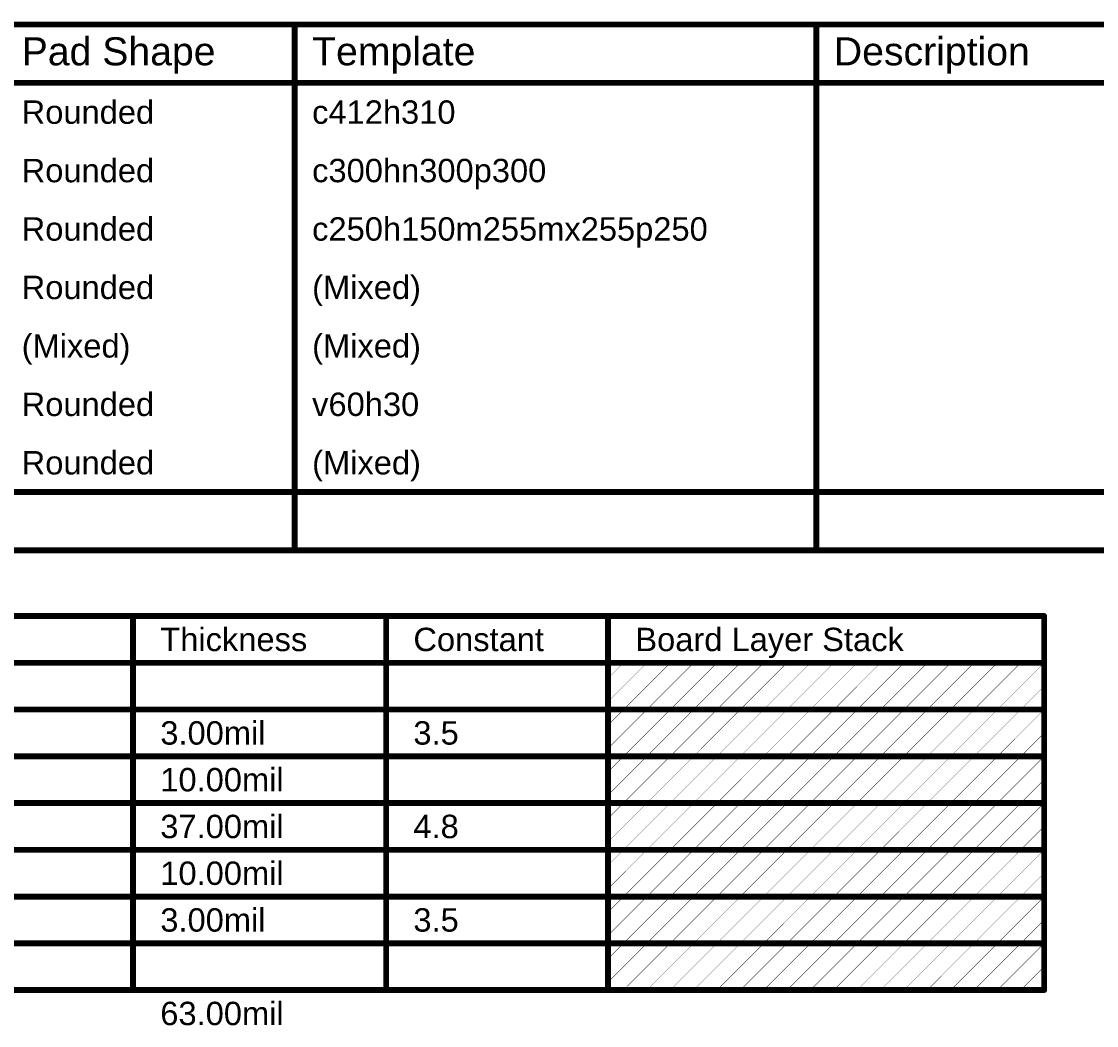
# Model space of a CAD drawing. Header units: inches. Extents: x -4 to 338, y -3 to 155.
# Drawn here: x 138.5 to 208.6, y 89.2 to 154.7 of the extents above; entities that cross this region are included whole.
import ezdxf

# ---------------------------------------------------------------- set-up
doc = ezdxf.new("R2010")
doc.units = ezdxf.units.IN
doc.layers.add('Drill Drawing', color=1, linetype='Continuous')
doc.layers.add('Fabrication', color=76, linetype='Continuous')
doc.styles.add('Arial', font='', dxfattribs={"height": 0.2})
doc.styles.get('Arial').set_extended_font_data('Arial')

msp = doc.modelspace()

# ---------------------------------------------------------------- linework, layer by layer
at = {"layer": 'Drill Drawing'}
for points in [[(-3.848, 154.495, 0.381, 0.381, 0), (337.381, 154.495, 0.381, 0.381, 0)], [(156.306, 120.206, 0.381, 0.381, 0), (156.306, 154.495, 0.381, 0.381, 0)], [(190.332, 120.206, 0.381, 0.381, 0), (190.332, 154.495, 0.381, 0.381, 0)], [(-3.848, 150.685, 0.381, 0.381, 0), (337.381, 150.685, 0.381, 0.381, 0)], [(-3.848, 124.016, 0.381, 0.381, 0), (337.381, 124.016, 0.381, 0.381, 0)], [(-3.848, 120.206, 0.381, 0.381, 0), (337.381, 120.206, 0.381, 0.381, 0)]]:
    msp.add_lwpolyline(points, format="xyseb", dxfattribs=at)
for points in [[(156.211, 154.495, 0.191, 0.191, 1), (156.401, 154.495, 0.191, 0.191, 1)], [(190.237, 154.495, 0.191, 0.191, 1), (190.427, 154.495, 0.191, 0.191, 1)], [(156.211, 120.206, 0.191, 0.191, 1), (156.401, 120.206, 0.191, 0.191, 1)], [(190.237, 120.206, 0.191, 0.191, 1), (190.427, 120.206, 0.191, 0.191, 1)]]:
    msp.add_lwpolyline(points, format="xyseb", close=True, dxfattribs=at)
at = {"layer": 'Fabrication'}
for points in [[(89.903, 115.926, 0.381, 0.381, 0), (205.189, 115.926, 0.381, 0.381, 0)], [(145.769, 91.542, 0.381, 0.381, 0), (145.769, 115.926, 0.381, 0.381, 0)], [(162.274, 91.542, 0.381, 0.381, 0), (162.274, 115.926, 0.381, 0.381, 0)], [(176.749, 91.542, 0.381, 0.381, 0), (176.749, 115.926, 0.381, 0.381, 0)], [(205.189, 91.542, 0.381, 0.381, 0), (205.189, 115.926, 0.381, 0.381, 0)], [(89.903, 112.878, 0.381, 0.381, 0), (205.189, 112.878, 0.381, 0.381, 0)], [(176.749, 110.346, 0.0254, 0.0254, 0), (179.281, 112.878, 0.0254, 0.0254, 0)], [(176.749, 111.87, 0.0254, 0.0254, 0), (177.757, 112.878, 0.0254, 0.0254, 0)], [(177.757, 109.83, 0.0254, 0.0254, 0), (180.805, 112.878, 0.0254, 0.0254, 0)], [(179.281, 109.83, 0.0254, 0.0254, 0), (182.329, 112.878, 0.0254, 0.0254, 0)], [(180.805, 109.83, 0.0254, 0.0254, 0), (183.853, 112.878, 0.0254, 0.0254, 0)], [(182.329, 109.83, 0.0254, 0.0254, 0), (185.377, 112.878, 0.0254, 0.0254, 0)], [(183.853, 109.83, 0.0254, 0.0254, 0), (186.901, 112.878, 0.0254, 0.0254, 0)], [(185.377, 109.83, 0.0254, 0.0254, 0), (188.425, 112.878, 0.0254, 0.0254, 0)], [(186.901, 109.83, 0.0254, 0.0254, 0), (189.949, 112.878, 0.0254, 0.0254, 0)], [(188.425, 109.83, 0.0254, 0.0254, 0), (191.473, 112.878, 0.0254, 0.0254, 0)], [(189.949, 109.83, 0.0254, 0.0254, 0), (192.997, 112.878, 0.0254, 0.0254, 0)], [(191.473, 109.83, 0.0254, 0.0254, 0), (194.521, 112.878, 0.0254, 0.0254, 0)], [(192.997, 109.83, 0.0254, 0.0254, 0), (196.045, 112.878, 0.0254, 0.0254, 0)], [(194.521, 109.83, 0.0254, 0.0254, 0), (197.569, 112.878, 0.0254, 0.0254, 0)], [(196.045, 109.83, 0.0254, 0.0254, 0), (199.093, 112.878, 0.0254, 0.0254, 0)], [(197.569, 109.83, 0.0254, 0.0254, 0), (200.617, 112.878, 0.0254, 0.0254, 0)], [(199.093, 109.83, 0.0254, 0.0254, 0), (202.141, 112.878, 0.0254, 0.0254, 0)], [(200.617, 109.83, 0.0254, 0.0254, 0), (203.665, 112.878, 0.0254, 0.0254, 0)], [(202.141, 109.83, 0.0254, 0.0254, 0), (205.189, 112.878, 0.0254, 0.0254, 0)], [(203.665, 109.83, 0.0254, 0.0254, 0), (205.189, 111.354, 0.0254, 0.0254, 0)], [(123.931, 109.83, 0.381, 0.381, 0), (145.769, 109.83, 0.381, 0.381, 0)], [(145.769, 109.83, 0.381, 0.381, 0), (162.274, 109.83, 0.381, 0.381, 0)], [(162.274, 109.83, 0.381, 0.381, 0), (176.749, 109.83, 0.381, 0.381, 0)], [(176.749, 109.83, 0.381, 0.381, 0), (205.189, 109.83, 0.381, 0.381, 0)], [(176.749, 107.298, 0.0254, 0.0254, 0), (179.281, 109.83, 0.0254, 0.0254, 0)], [(176.749, 108.822, 0.0254, 0.0254, 0), (177.757, 109.83, 0.0254, 0.0254, 0)], [(177.757, 106.782, 0.0254, 0.0254, 0), (180.805, 109.83, 0.0254, 0.0254, 0)], [(179.281, 106.782, 0.0254, 0.0254, 0), (182.329, 109.83, 0.0254, 0.0254, 0)], [(180.805, 106.782, 0.0254, 0.0254, 0), (183.853, 109.83, 0.0254, 0.0254, 0)], [(182.329, 106.782, 0.0254, 0.0254, 0), (185.377, 109.83, 0.0254, 0.0254, 0)], [(183.853, 106.782, 0.0254, 0.0254, 0), (186.901, 109.83, 0.0254, 0.0254, 0)], [(185.377, 106.782, 0.0254, 0.0254, 0), (188.425, 109.83, 0.0254, 0.0254, 0)], [(186.901, 106.782, 0.0254, 0.0254, 0), (189.949, 109.83, 0.0254, 0.0254, 0)], [(188.425, 106.782, 0.0254, 0.0254, 0), (191.473, 109.83, 0.0254, 0.0254, 0)], [(189.949, 106.782, 0.0254, 0.0254, 0), (192.997, 109.83, 0.0254, 0.0254, 0)], [(191.473, 106.782, 0.0254, 0.0254, 0), (194.521, 109.83, 0.0254, 0.0254, 0)], [(192.997, 106.782, 0.0254, 0.0254, 0), (196.045, 109.83, 0.0254, 0.0254, 0)], [(194.521, 106.782, 0.0254, 0.0254, 0), (197.569, 109.83, 0.0254, 0.0254, 0)], [(196.045, 106.782, 0.0254, 0.0254, 0), (199.093, 109.83, 0.0254, 0.0254, 0)], [(197.569, 106.782, 0.0254, 0.0254, 0), (200.617, 109.83, 0.0254, 0.0254, 0)], [(199.093, 106.782, 0.0254, 0.0254, 0), (202.141, 109.83, 0.0254, 0.0254, 0)], [(200.617, 106.782, 0.0254, 0.0254, 0), (203.665, 109.83, 0.0254, 0.0254, 0)], [(202.141, 106.782, 0.0254, 0.0254, 0), (205.189, 109.83, 0.0254, 0.0254, 0)], [(203.665, 106.782, 0.0254, 0.0254, 0), (205.189, 108.306, 0.0254, 0.0254, 0)], [(123.931, 106.782, 0.381, 0.381, 0), (145.769, 106.782, 0.381, 0.381, 0)], [(145.769, 106.782, 0.381, 0.381, 0), (162.274, 106.782, 0.381, 0.381, 0)], [(162.274, 106.782, 0.381, 0.381, 0), (176.749, 106.782, 0.381, 0.381, 0)], [(176.749, 106.782, 0.381, 0.381, 0), (205.189, 106.782, 0.381, 0.381, 0)], [(176.749, 104.25, 0.0254, 0.0254, 0), (179.281, 106.782, 0.0254, 0.0254, 0)], [(176.749, 105.774, 0.0254, 0.0254, 0), (177.757, 106.782, 0.0254, 0.0254, 0)], [(177.757, 103.734, 0.0254, 0.0254, 0), (180.805, 106.782, 0.0254, 0.0254, 0)], [(179.281, 103.734, 0.0254, 0.0254, 0), (182.329, 106.782, 0.0254, 0.0254, 0)], [(180.805, 103.734, 0.0254, 0.0254, 0), (183.853, 106.782, 0.0254, 0.0254, 0)], [(182.329, 103.734, 0.0254, 0.0254, 0), (185.377, 106.782, 0.0254, 0.0254, 0)], [(183.853, 103.734, 0.0254, 0.0254, 0), (186.901, 106.782, 0.0254, 0.0254, 0)], [(185.377, 103.734, 0.0254, 0.0254, 0), (188.425, 106.782, 0.0254, 0.0254, 0)], [(186.901, 103.734, 0.0254, 0.0254, 0), (189.949, 106.782, 0.0254, 0.0254, 0)], [(188.425, 103.734, 0.0254, 0.0254, 0), (191.473, 106.782, 0.0254, 0.0254, 0)], [(189.949, 103.734, 0.0254, 0.0254, 0), (192.997, 106.782, 0.0254, 0.0254, 0)], [(191.473, 103.734, 0.0254, 0.0254, 0), (194.521, 106.782, 0.0254, 0.0254, 0)], [(192.997, 103.734, 0.0254, 0.0254, 0), (196.045, 106.782, 0.0254, 0.0254, 0)], [(194.521, 103.734, 0.0254, 0.0254, 0), (197.569, 106.782, 0.0254, 0.0254, 0)], [(196.045, 103.734, 0.0254, 0.0254, 0), (199.093, 106.782, 0.0254, 0.0254, 0)], [(197.569, 103.734, 0.0254, 0.0254, 0), (200.617, 106.782, 0.0254, 0.0254, 0)], [(199.093, 103.734, 0.0254, 0.0254, 0), (202.141, 106.782, 0.0254, 0.0254, 0)], [(200.617, 103.734, 0.0254, 0.0254, 0), (203.665, 106.782, 0.0254, 0.0254, 0)], [(202.141, 103.734, 0.0254, 0.0254, 0), (205.189, 106.782, 0.0254, 0.0254, 0)], [(203.665, 103.734, 0.0254, 0.0254, 0), (205.189, 105.258, 0.0254, 0.0254, 0)], [(123.931, 103.734, 0.381, 0.381, 0), (145.769, 103.734, 0.381, 0.381, 0)], [(145.769, 103.734, 0.381, 0.381, 0), (162.274, 103.734, 0.381, 0.381, 0)], [(162.274, 103.734, 0.381, 0.381, 0), (176.749, 103.734, 0.381, 0.381, 0)], [(176.749, 103.734, 0.381, 0.381, 0), (205.189, 103.734, 0.381, 0.381, 0)], [(176.749, 101.202, 0.0254, 0.0254, 0), (179.281, 103.734, 0.0254, 0.0254, 0)], [(176.749, 102.726, 0.0254, 0.0254, 0), (177.757, 103.734, 0.0254, 0.0254, 0)], [(177.757, 100.686, 0.0254, 0.0254, 0), (180.805, 103.734, 0.0254, 0.0254, 0)], [(179.281, 100.686, 0.0254, 0.0254, 0), (182.329, 103.734, 0.0254, 0.0254, 0)], [(180.805, 100.686, 0.0254, 0.0254, 0), (183.853, 103.734, 0.0254, 0.0254, 0)], [(182.329, 100.686, 0.0254, 0.0254, 0), (185.377, 103.734, 0.0254, 0.0254, 0)], [(183.853, 100.686, 0.0254, 0.0254, 0), (186.901, 103.734, 0.0254, 0.0254, 0)], [(185.377, 100.686, 0.0254, 0.0254, 0), (188.425, 103.734, 0.0254, 0.0254, 0)], [(186.901, 100.686, 0.0254, 0.0254, 0), (189.949, 103.734, 0.0254, 0.0254, 0)], [(188.425, 100.686, 0.0254, 0.0254, 0), (191.473, 103.734, 0.0254, 0.0254, 0)], [(189.949, 100.686, 0.0254, 0.0254, 0), (192.997, 103.734, 0.0254, 0.0254, 0)], [(191.473, 100.686, 0.0254, 0.0254, 0), (194.521, 103.734, 0.0254, 0.0254, 0)], [(192.997, 100.686, 0.0254, 0.0254, 0), (196.045, 103.734, 0.0254, 0.0254, 0)], [(194.521, 100.686, 0.0254, 0.0254, 0), (197.569, 103.734, 0.0254, 0.0254, 0)], [(196.045, 100.686, 0.0254, 0.0254, 0), (199.093, 103.734, 0.0254, 0.0254, 0)], [(197.569, 100.686, 0.0254, 0.0254, 0), (200.617, 103.734, 0.0254, 0.0254, 0)], [(199.093, 100.686, 0.0254, 0.0254, 0), (202.141, 103.734, 0.0254, 0.0254, 0)], [(200.617, 100.686, 0.0254, 0.0254, 0), (203.665, 103.734, 0.0254, 0.0254, 0)], [(202.141, 100.686, 0.0254, 0.0254, 0), (205.189, 103.734, 0.0254, 0.0254, 0)], [(203.665, 100.686, 0.0254, 0.0254, 0), (205.189, 102.21, 0.0254, 0.0254, 0)], [(123.931, 100.686, 0.381, 0.381, 0), (145.769, 100.686, 0.381, 0.381, 0)], [(145.769, 100.686, 0.381, 0.381, 0), (162.274, 100.686, 0.381, 0.381, 0)], [(162.274, 100.686, 0.381, 0.381, 0), (176.749, 100.686, 0.381, 0.381, 0)], [(176.749, 100.686, 0.381, 0.381, 0), (205.189, 100.686, 0.381, 0.381, 0)], [(176.749, 98.154, 0.0254, 0.0254, 0), (179.281, 100.686, 0.0254, 0.0254, 0)], [(176.749, 99.678, 0.0254, 0.0254, 0), (177.757, 100.686, 0.0254, 0.0254, 0)], [(177.757, 97.638, 0.0254, 0.0254, 0), (180.805, 100.686, 0.0254, 0.0254, 0)], [(179.281, 97.638, 0.0254, 0.0254, 0), (182.329, 100.686, 0.0254, 0.0254, 0)], [(180.805, 97.638, 0.0254, 0.0254, 0), (183.853, 100.686, 0.0254, 0.0254, 0)], [(182.329, 97.638, 0.0254, 0.0254, 0), (185.377, 100.686, 0.0254, 0.0254, 0)], [(183.853, 97.638, 0.0254, 0.0254, 0), (186.901, 100.686, 0.0254, 0.0254, 0)], [(185.377, 97.638, 0.0254, 0.0254, 0), (188.425, 100.686, 0.0254, 0.0254, 0)], [(186.901, 97.638, 0.0254, 0.0254, 0), (189.949, 100.686, 0.0254, 0.0254, 0)], [(188.425, 97.638, 0.0254, 0.0254, 0), (191.473, 100.686, 0.0254, 0.0254, 0)], [(189.949, 97.638, 0.0254, 0.0254, 0), (192.997, 100.686, 0.0254, 0.0254, 0)], [(191.473, 97.638, 0.0254, 0.0254, 0), (194.521, 100.686, 0.0254, 0.0254, 0)], [(192.997, 97.638, 0.0254, 0.0254, 0), (196.045, 100.686, 0.0254, 0.0254, 0)], [(194.521, 97.638, 0.0254, 0.0254, 0), (197.569, 100.686, 0.0254, 0.0254, 0)], [(196.045, 97.638, 0.0254, 0.0254, 0), (199.093, 100.686, 0.0254, 0.0254, 0)], [(197.569, 97.638, 0.0254, 0.0254, 0), (200.617, 100.686, 0.0254, 0.0254, 0)], [(199.093, 97.638, 0.0254, 0.0254, 0), (202.141, 100.686, 0.0254, 0.0254, 0)], [(200.617, 97.638, 0.0254, 0.0254, 0), (203.665, 100.686, 0.0254, 0.0254, 0)], [(202.141, 97.638, 0.0254, 0.0254, 0), (205.189, 100.686, 0.0254, 0.0254, 0)], [(203.665, 97.638, 0.0254, 0.0254, 0), (205.189, 99.162, 0.0254, 0.0254, 0)], [(123.931, 97.638, 0.381, 0.381, 0), (145.769, 97.638, 0.381, 0.381, 0)], [(145.769, 97.638, 0.381, 0.381, 0), (162.274, 97.638, 0.381, 0.381, 0)], [(162.274, 97.638, 0.381, 0.381, 0), (176.749, 97.638, 0.381, 0.381, 0)], [(176.749, 97.638, 0.381, 0.381, 0), (205.189, 97.638, 0.381, 0.381, 0)], [(176.749, 95.106, 0.0254, 0.0254, 0), (179.281, 97.638, 0.0254, 0.0254, 0)], [(176.749, 96.63, 0.0254, 0.0254, 0), (177.757, 97.638, 0.0254, 0.0254, 0)], [(177.757, 94.59, 0.0254, 0.0254, 0), (180.805, 97.638, 0.0254, 0.0254, 0)], [(179.281, 94.59, 0.0254, 0.0254, 0), (182.329, 97.638, 0.0254, 0.0254, 0)], [(180.805, 94.59, 0.0254, 0.0254, 0), (183.853, 97.638, 0.0254, 0.0254, 0)], [(182.329, 94.59, 0.0254, 0.0254, 0), (185.377, 97.638, 0.0254, 0.0254, 0)], [(183.853, 94.59, 0.0254, 0.0254, 0), (186.901, 97.638, 0.0254, 0.0254, 0)], [(185.377, 94.59, 0.0254, 0.0254, 0), (188.425, 97.638, 0.0254, 0.0254, 0)], [(186.901, 94.59, 0.0254, 0.0254, 0), (189.949, 97.638, 0.0254, 0.0254, 0)], [(188.425, 94.59, 0.0254, 0.0254, 0), (191.473, 97.638, 0.0254, 0.0254, 0)], [(189.949, 94.59, 0.0254, 0.0254, 0), (192.997, 97.638, 0.0254, 0.0254, 0)], [(191.473, 94.59, 0.0254, 0.0254, 0), (194.521, 97.638, 0.0254, 0.0254, 0)], [(192.997, 94.59, 0.0254, 0.0254, 0), (196.045, 97.638, 0.0254, 0.0254, 0)], [(194.521, 94.59, 0.0254, 0.0254, 0), (197.569, 97.638, 0.0254, 0.0254, 0)], [(196.045, 94.59, 0.0254, 0.0254, 0), (199.093, 97.638, 0.0254, 0.0254, 0)], [(197.569, 94.59, 0.0254, 0.0254, 0), (200.617, 97.638, 0.0254, 0.0254, 0)], [(199.093, 94.59, 0.0254, 0.0254, 0), (202.141, 97.638, 0.0254, 0.0254, 0)], [(200.617, 94.59, 0.0254, 0.0254, 0), (203.665, 97.638, 0.0254, 0.0254, 0)], [(202.141, 94.59, 0.0254, 0.0254, 0), (205.189, 97.638, 0.0254, 0.0254, 0)], [(203.665, 94.59, 0.0254, 0.0254, 0), (205.189, 96.114, 0.0254, 0.0254, 0)], [(123.931, 94.59, 0.381, 0.381, 0), (145.769, 94.59, 0.381, 0.381, 0)], [(145.769, 94.59, 0.381, 0.381, 0), (162.274, 94.59, 0.381, 0.381, 0)], [(162.274, 94.59, 0.381, 0.381, 0), (176.749, 94.59, 0.381, 0.381, 0)], [(176.749, 94.59, 0.381, 0.381, 0), (205.189, 94.59, 0.381, 0.381, 0)], [(176.749, 92.058, 0.0254, 0.0254, 0), (179.281, 94.59, 0.0254, 0.0254, 0)], [(176.749, 93.582, 0.0254, 0.0254, 0), (177.757, 94.59, 0.0254, 0.0254, 0)], [(177.757, 91.542, 0.0254, 0.0254, 0), (180.805, 94.59, 0.0254, 0.0254, 0)], [(179.281, 91.542, 0.0254, 0.0254, 0), (182.329, 94.59, 0.0254, 0.0254, 0)], [(180.805, 91.542, 0.0254, 0.0254, 0), (183.853, 94.59, 0.0254, 0.0254, 0)], [(182.329, 91.542, 0.0254, 0.0254, 0), (185.377, 94.59, 0.0254, 0.0254, 0)], [(183.853, 91.542, 0.0254, 0.0254, 0), (186.901, 94.59, 0.0254, 0.0254, 0)], [(185.377, 91.542, 0.0254, 0.0254, 0), (188.425, 94.59, 0.0254, 0.0254, 0)], [(186.901, 91.542, 0.0254, 0.0254, 0), (189.949, 94.59, 0.0254, 0.0254, 0)], [(188.425, 91.542, 0.0254, 0.0254, 0), (191.473, 94.59, 0.0254, 0.0254, 0)], [(189.949, 91.542, 0.0254, 0.0254, 0), (192.997, 94.59, 0.0254, 0.0254, 0)], [(191.473, 91.542, 0.0254, 0.0254, 0), (194.521, 94.59, 0.0254, 0.0254, 0)], [(192.997, 91.542, 0.0254, 0.0254, 0), (196.045, 94.59, 0.0254, 0.0254, 0)], [(194.521, 91.542, 0.0254, 0.0254, 0), (197.569, 94.59, 0.0254, 0.0254, 0)], [(196.045, 91.542, 0.0254, 0.0254, 0), (199.093, 94.59, 0.0254, 0.0254, 0)], [(197.569, 91.542, 0.0254, 0.0254, 0), (200.617, 94.59, 0.0254, 0.0254, 0)], [(199.093, 91.542, 0.0254, 0.0254, 0), (202.141, 94.59, 0.0254, 0.0254, 0)], [(200.617, 91.542, 0.0254, 0.0254, 0), (203.665, 94.59, 0.0254, 0.0254, 0)], [(202.141, 91.542, 0.0254, 0.0254, 0), (205.189, 94.59, 0.0254, 0.0254, 0)], [(203.665, 91.542, 0.0254, 0.0254, 0), (205.189, 93.066, 0.0254, 0.0254, 0)], [(123.931, 91.542, 0.381, 0.381, 0), (145.769, 91.542, 0.381, 0.381, 0)], [(145.769, 91.542, 0.381, 0.381, 0), (162.274, 91.542, 0.381, 0.381, 0)], [(162.274, 91.542, 0.381, 0.381, 0), (176.749, 91.542, 0.381, 0.381, 0)], [(176.749, 91.542, 0.381, 0.381, 0), (205.189, 91.542, 0.381, 0.381, 0)]]:
    msp.add_lwpolyline(points, format="xyseb", dxfattribs=at)
for points in [[(145.673, 115.926, 0.191, 0.191, 1), (145.864, 115.926, 0.191, 0.191, 1)], [(162.179, 115.926, 0.191, 0.191, 1), (162.37, 115.926, 0.191, 0.191, 1)], [(176.654, 115.926, 0.191, 0.191, 1), (176.844, 115.926, 0.191, 0.191, 1)], [(205.094, 115.926, 0.191, 0.191, 1), (205.284, 115.926, 0.191, 0.191, 1)], [(205.094, 115.926, 0.191, 0.191, 1), (205.284, 115.926, 0.191, 0.191, 1)], [(177.751, 112.878, 0.0127, 0.0127, 1), (177.763, 112.878, 0.0127, 0.0127, 1)], [(179.275, 112.878, 0.0127, 0.0127, 1), (179.287, 112.878, 0.0127, 0.0127, 1)], [(180.799, 112.878, 0.0127, 0.0127, 1), (180.811, 112.878, 0.0127, 0.0127, 1)], [(182.323, 112.878, 0.0127, 0.0127, 1), (182.335, 112.878, 0.0127, 0.0127, 1)], [(183.847, 112.878, 0.0127, 0.0127, 1), (183.859, 112.878, 0.0127, 0.0127, 1)], [(185.371, 112.878, 0.0127, 0.0127, 1), (185.383, 112.878, 0.0127, 0.0127, 1)], [(186.895, 112.878, 0.0127, 0.0127, 1), (186.907, 112.878, 0.0127, 0.0127, 1)], [(188.419, 112.878, 0.0127, 0.0127, 1), (188.431, 112.878, 0.0127, 0.0127, 1)], [(189.943, 112.878, 0.0127, 0.0127, 1), (189.955, 112.878, 0.0127, 0.0127, 1)], [(191.467, 112.878, 0.0127, 0.0127, 1), (191.479, 112.878, 0.0127, 0.0127, 1)], [(192.991, 112.878, 0.0127, 0.0127, 1), (193.003, 112.878, 0.0127, 0.0127, 1)], [(194.515, 112.878, 0.0127, 0.0127, 1), (194.527, 112.878, 0.0127, 0.0127, 1)], [(196.039, 112.878, 0.0127, 0.0127, 1), (196.051, 112.878, 0.0127, 0.0127, 1)], [(197.563, 112.878, 0.0127, 0.0127, 1), (197.575, 112.878, 0.0127, 0.0127, 1)], [(199.087, 112.878, 0.0127, 0.0127, 1), (199.099, 112.878, 0.0127, 0.0127, 1)], [(200.611, 112.878, 0.0127, 0.0127, 1), (200.623, 112.878, 0.0127, 0.0127, 1)], [(202.135, 112.878, 0.0127, 0.0127, 1), (202.147, 112.878, 0.0127, 0.0127, 1)], [(203.659, 112.878, 0.0127, 0.0127, 1), (203.671, 112.878, 0.0127, 0.0127, 1)], [(205.094, 112.878, 0.191, 0.191, 1), (205.284, 112.878, 0.191, 0.191, 1)], [(205.183, 112.878, 0.0127, 0.0127, 1), (205.195, 112.878, 0.0127, 0.0127, 1)], [(176.743, 111.87, 0.0127, 0.0127, 1), (176.755, 111.87, 0.0127, 0.0127, 1)], [(205.183, 111.354, 0.0127, 0.0127, 1), (205.195, 111.354, 0.0127, 0.0127, 1)], [(176.743, 110.346, 0.0127, 0.0127, 1), (176.755, 110.346, 0.0127, 0.0127, 1)], [(145.673, 109.83, 0.191, 0.191, 1), (145.864, 109.83, 0.191, 0.191, 1)], [(145.673, 109.83, 0.191, 0.191, 1), (145.864, 109.83, 0.191, 0.191, 1)], [(162.179, 109.83, 0.191, 0.191, 1), (162.37, 109.83, 0.191, 0.191, 1)], [(162.179, 109.83, 0.191, 0.191, 1), (162.37, 109.83, 0.191, 0.191, 1)], [(176.654, 109.83, 0.191, 0.191, 1), (176.844, 109.83, 0.191, 0.191, 1)], [(176.654, 109.83, 0.191, 0.191, 1), (176.844, 109.83, 0.191, 0.191, 1)], [(177.751, 109.83, 0.0127, 0.0127, 1), (177.763, 109.83, 0.0127, 0.0127, 1)], [(177.751, 109.83, 0.0127, 0.0127, 1), (177.763, 109.83, 0.0127, 0.0127, 1)], [(179.275, 109.83, 0.0127, 0.0127, 1), (179.287, 109.83, 0.0127, 0.0127, 1)], [(179.275, 109.83, 0.0127, 0.0127, 1), (179.287, 109.83, 0.0127, 0.0127, 1)], [(180.799, 109.83, 0.0127, 0.0127, 1), (180.811, 109.83, 0.0127, 0.0127, 1)], [(180.799, 109.83, 0.0127, 0.0127, 1), (180.811, 109.83, 0.0127, 0.0127, 1)], [(182.323, 109.83, 0.0127, 0.0127, 1), (182.335, 109.83, 0.0127, 0.0127, 1)], [(182.323, 109.83, 0.0127, 0.0127, 1), (182.335, 109.83, 0.0127, 0.0127, 1)], [(183.847, 109.83, 0.0127, 0.0127, 1), (183.859, 109.83, 0.0127, 0.0127, 1)], [(183.847, 109.83, 0.0127, 0.0127, 1), (183.859, 109.83, 0.0127, 0.0127, 1)], [(185.371, 109.83, 0.0127, 0.0127, 1), (185.383, 109.83, 0.0127, 0.0127, 1)], [(185.371, 109.83, 0.0127, 0.0127, 1), (185.383, 109.83, 0.0127, 0.0127, 1)], [(186.895, 109.83, 0.0127, 0.0127, 1), (186.907, 109.83, 0.0127, 0.0127, 1)], [(186.895, 109.83, 0.0127, 0.0127, 1), (186.907, 109.83, 0.0127, 0.0127, 1)], [(188.419, 109.83, 0.0127, 0.0127, 1), (188.431, 109.83, 0.0127, 0.0127, 1)], [(188.419, 109.83, 0.0127, 0.0127, 1), (188.431, 109.83, 0.0127, 0.0127, 1)], [(189.943, 109.83, 0.0127, 0.0127, 1), (189.955, 109.83, 0.0127, 0.0127, 1)], [(189.943, 109.83, 0.0127, 0.0127, 1), (189.955, 109.83, 0.0127, 0.0127, 1)], [(191.467, 109.83, 0.0127, 0.0127, 1), (191.479, 109.83, 0.0127, 0.0127, 1)], [(191.467, 109.83, 0.0127, 0.0127, 1), (191.479, 109.83, 0.0127, 0.0127, 1)], [(192.991, 109.83, 0.0127, 0.0127, 1), (193.003, 109.83, 0.0127, 0.0127, 1)], [(192.991, 109.83, 0.0127, 0.0127, 1), (193.003, 109.83, 0.0127, 0.0127, 1)], [(194.515, 109.83, 0.0127, 0.0127, 1), (194.527, 109.83, 0.0127, 0.0127, 1)], [(194.515, 109.83, 0.0127, 0.0127, 1), (194.527, 109.83, 0.0127, 0.0127, 1)], [(196.039, 109.83, 0.0127, 0.0127, 1), (196.051, 109.83, 0.0127, 0.0127, 1)], [(196.039, 109.83, 0.0127, 0.0127, 1), (196.051, 109.83, 0.0127, 0.0127, 1)], [(197.563, 109.83, 0.0127, 0.0127, 1), (197.575, 109.83, 0.0127, 0.0127, 1)], [(197.563, 109.83, 0.0127, 0.0127, 1), (197.575, 109.83, 0.0127, 0.0127, 1)], [(199.087, 109.83, 0.0127, 0.0127, 1), (199.099, 109.83, 0.0127, 0.0127, 1)], [(199.087, 109.83, 0.0127, 0.0127, 1), (199.099, 109.83, 0.0127, 0.0127, 1)], [(200.611, 109.83, 0.0127, 0.0127, 1), (200.623, 109.83, 0.0127, 0.0127, 1)], [(200.611, 109.83, 0.0127, 0.0127, 1), (200.623, 109.83, 0.0127, 0.0127, 1)], [(202.135, 109.83, 0.0127, 0.0127, 1), (202.147, 109.83, 0.0127, 0.0127, 1)], [(202.135, 109.83, 0.0127, 0.0127, 1), (202.147, 109.83, 0.0127, 0.0127, 1)], [(203.659, 109.83, 0.0127, 0.0127, 1), (203.671, 109.83, 0.0127, 0.0127, 1)], [(203.659, 109.83, 0.0127, 0.0127, 1), (203.671, 109.83, 0.0127, 0.0127, 1)], [(205.094, 109.83, 0.191, 0.191, 1), (205.284, 109.83, 0.191, 0.191, 1)], [(205.183, 109.83, 0.0127, 0.0127, 1), (205.195, 109.83, 0.0127, 0.0127, 1)], [(176.743, 108.822, 0.0127, 0.0127, 1), (176.755, 108.822, 0.0127, 0.0127, 1)], [(205.183, 108.306, 0.0127, 0.0127, 1), (205.195, 108.306, 0.0127, 0.0127, 1)], [(176.743, 107.298, 0.0127, 0.0127, 1), (176.755, 107.298, 0.0127, 0.0127, 1)], [(145.673, 106.782, 0.191, 0.191, 1), (145.864, 106.782, 0.191, 0.191, 1)], [(145.673, 106.782, 0.191, 0.191, 1), (145.864, 106.782, 0.191, 0.191, 1)], [(162.179, 106.782, 0.191, 0.191, 1), (162.37, 106.782, 0.191, 0.191, 1)], [(162.179, 106.782, 0.191, 0.191, 1), (162.37, 106.782, 0.191, 0.191, 1)], [(176.654, 106.782, 0.191, 0.191, 1), (176.844, 106.782, 0.191, 0.191, 1)], [(176.654, 106.782, 0.191, 0.191, 1), (176.844, 106.782, 0.191, 0.191, 1)], [(177.751, 106.782, 0.0127, 0.0127, 1), (177.763, 106.782, 0.0127, 0.0127, 1)], [(177.751, 106.782, 0.0127, 0.0127, 1), (177.763, 106.782, 0.0127, 0.0127, 1)], [(179.275, 106.782, 0.0127, 0.0127, 1), (179.287, 106.782, 0.0127, 0.0127, 1)], [(179.275, 106.782, 0.0127, 0.0127, 1), (179.287, 106.782, 0.0127, 0.0127, 1)], [(180.799, 106.782, 0.0127, 0.0127, 1), (180.811, 106.782, 0.0127, 0.0127, 1)], [(180.799, 106.782, 0.0127, 0.0127, 1), (180.811, 106.782, 0.0127, 0.0127, 1)], [(182.323, 106.782, 0.0127, 0.0127, 1), (182.335, 106.782, 0.0127, 0.0127, 1)], [(182.323, 106.782, 0.0127, 0.0127, 1), (182.335, 106.782, 0.0127, 0.0127, 1)], [(183.847, 106.782, 0.0127, 0.0127, 1), (183.859, 106.782, 0.0127, 0.0127, 1)], [(183.847, 106.782, 0.0127, 0.0127, 1), (183.859, 106.782, 0.0127, 0.0127, 1)], [(185.371, 106.782, 0.0127, 0.0127, 1), (185.383, 106.782, 0.0127, 0.0127, 1)], [(185.371, 106.782, 0.0127, 0.0127, 1), (185.383, 106.782, 0.0127, 0.0127, 1)], [(186.895, 106.782, 0.0127, 0.0127, 1), (186.907, 106.782, 0.0127, 0.0127, 1)], [(186.895, 106.782, 0.0127, 0.0127, 1), (186.907, 106.782, 0.0127, 0.0127, 1)], [(188.419, 106.782, 0.0127, 0.0127, 1), (188.431, 106.782, 0.0127, 0.0127, 1)], [(188.419, 106.782, 0.0127, 0.0127, 1), (188.431, 106.782, 0.0127, 0.0127, 1)], [(189.943, 106.782, 0.0127, 0.0127, 1), (189.955, 106.782, 0.0127, 0.0127, 1)], [(189.943, 106.782, 0.0127, 0.0127, 1), (189.955, 106.782, 0.0127, 0.0127, 1)], [(191.467, 106.782, 0.0127, 0.0127, 1), (191.479, 106.782, 0.0127, 0.0127, 1)], [(191.467, 106.782, 0.0127, 0.0127, 1), (191.479, 106.782, 0.0127, 0.0127, 1)], [(192.991, 106.782, 0.0127, 0.0127, 1), (193.003, 106.782, 0.0127, 0.0127, 1)], [(192.991, 106.782, 0.0127, 0.0127, 1), (193.003, 106.782, 0.0127, 0.0127, 1)], [(194.515, 106.782, 0.0127, 0.0127, 1), (194.527, 106.782, 0.0127, 0.0127, 1)], [(194.515, 106.782, 0.0127, 0.0127, 1), (194.527, 106.782, 0.0127, 0.0127, 1)], [(196.039, 106.782, 0.0127, 0.0127, 1), (196.051, 106.782, 0.0127, 0.0127, 1)], [(196.039, 106.782, 0.0127, 0.0127, 1), (196.051, 106.782, 0.0127, 0.0127, 1)], [(197.563, 106.782, 0.0127, 0.0127, 1), (197.575, 106.782, 0.0127, 0.0127, 1)], [(197.563, 106.782, 0.0127, 0.0127, 1), (197.575, 106.782, 0.0127, 0.0127, 1)], [(199.087, 106.782, 0.0127, 0.0127, 1), (199.099, 106.782, 0.0127, 0.0127, 1)], [(199.087, 106.782, 0.0127, 0.0127, 1), (199.099, 106.782, 0.0127, 0.0127, 1)], [(200.611, 106.782, 0.0127, 0.0127, 1), (200.623, 106.782, 0.0127, 0.0127, 1)], [(200.611, 106.782, 0.0127, 0.0127, 1), (200.623, 106.782, 0.0127, 0.0127, 1)], [(202.135, 106.782, 0.0127, 0.0127, 1), (202.147, 106.782, 0.0127, 0.0127, 1)], [(202.135, 106.782, 0.0127, 0.0127, 1), (202.147, 106.782, 0.0127, 0.0127, 1)], [(203.659, 106.782, 0.0127, 0.0127, 1), (203.671, 106.782, 0.0127, 0.0127, 1)], [(203.659, 106.782, 0.0127, 0.0127, 1), (203.671, 106.782, 0.0127, 0.0127, 1)], [(205.094, 106.782, 0.191, 0.191, 1), (205.284, 106.782, 0.191, 0.191, 1)], [(205.183, 106.782, 0.0127, 0.0127, 1), (205.195, 106.782, 0.0127, 0.0127, 1)], [(176.743, 105.774, 0.0127, 0.0127, 1), (176.755, 105.774, 0.0127, 0.0127, 1)], [(205.183, 105.258, 0.0127, 0.0127, 1), (205.195, 105.258, 0.0127, 0.0127, 1)], [(145.673, 103.734, 0.191, 0.191, 1), (145.864, 103.734, 0.191, 0.191, 1)], [(145.673, 103.734, 0.191, 0.191, 1), (145.864, 103.734, 0.191, 0.191, 1)], [(162.179, 103.734, 0.191, 0.191, 1), (162.37, 103.734, 0.191, 0.191, 1)], [(162.179, 103.734, 0.191, 0.191, 1), (162.37, 103.734, 0.191, 0.191, 1)], [(176.654, 103.734, 0.191, 0.191, 1), (176.844, 103.734, 0.191, 0.191, 1)], [(176.654, 103.734, 0.191, 0.191, 1), (176.844, 103.734, 0.191, 0.191, 1)], [(176.743, 104.25, 0.0127, 0.0127, 1), (176.755, 104.25, 0.0127, 0.0127, 1)], [(205.094, 103.734, 0.191, 0.191, 1), (205.284, 103.734, 0.191, 0.191, 1)], [(177.751, 103.734, 0.0127, 0.0127, 1), (177.763, 103.734, 0.0127, 0.0127, 1)], [(177.751, 103.734, 0.0127, 0.0127, 1), (177.763, 103.734, 0.0127, 0.0127, 1)], [(179.275, 103.734, 0.0127, 0.0127, 1), (179.287, 103.734, 0.0127, 0.0127, 1)], [(179.275, 103.734, 0.0127, 0.0127, 1), (179.287, 103.734, 0.0127, 0.0127, 1)], [(180.799, 103.734, 0.0127, 0.0127, 1), (180.811, 103.734, 0.0127, 0.0127, 1)], [(180.799, 103.734, 0.0127, 0.0127, 1), (180.811, 103.734, 0.0127, 0.0127, 1)], [(182.323, 103.734, 0.0127, 0.0127, 1), (182.335, 103.734, 0.0127, 0.0127, 1)], [(182.323, 103.734, 0.0127, 0.0127, 1), (182.335, 103.734, 0.0127, 0.0127, 1)], [(183.847, 103.734, 0.0127, 0.0127, 1), (183.859, 103.734, 0.0127, 0.0127, 1)], [(183.847, 103.734, 0.0127, 0.0127, 1), (183.859, 103.734, 0.0127, 0.0127, 1)], [(185.371, 103.734, 0.0127, 0.0127, 1), (185.383, 103.734, 0.0127, 0.0127, 1)], [(185.371, 103.734, 0.0127, 0.0127, 1), (185.383, 103.734, 0.0127, 0.0127, 1)], [(186.895, 103.734, 0.0127, 0.0127, 1), (186.907, 103.734, 0.0127, 0.0127, 1)], [(186.895, 103.734, 0.0127, 0.0127, 1), (186.907, 103.734, 0.0127, 0.0127, 1)], [(188.419, 103.734, 0.0127, 0.0127, 1), (188.431, 103.734, 0.0127, 0.0127, 1)], [(188.419, 103.734, 0.0127, 0.0127, 1), (188.431, 103.734, 0.0127, 0.0127, 1)], [(189.943, 103.734, 0.0127, 0.0127, 1), (189.955, 103.734, 0.0127, 0.0127, 1)], [(189.943, 103.734, 0.0127, 0.0127, 1), (189.955, 103.734, 0.0127, 0.0127, 1)], [(191.467, 103.734, 0.0127, 0.0127, 1), (191.479, 103.734, 0.0127, 0.0127, 1)], [(191.467, 103.734, 0.0127, 0.0127, 1), (191.479, 103.734, 0.0127, 0.0127, 1)], [(192.991, 103.734, 0.0127, 0.0127, 1), (193.003, 103.734, 0.0127, 0.0127, 1)], [(192.991, 103.734, 0.0127, 0.0127, 1), (193.003, 103.734, 0.0127, 0.0127, 1)], [(194.515, 103.734, 0.0127, 0.0127, 1), (194.527, 103.734, 0.0127, 0.0127, 1)], [(194.515, 103.734, 0.0127, 0.0127, 1), (194.527, 103.734, 0.0127, 0.0127, 1)], [(196.039, 103.734, 0.0127, 0.0127, 1), (196.051, 103.734, 0.0127, 0.0127, 1)], [(196.039, 103.734, 0.0127, 0.0127, 1), (196.051, 103.734, 0.0127, 0.0127, 1)], [(197.563, 103.734, 0.0127, 0.0127, 1), (197.575, 103.734, 0.0127, 0.0127, 1)], [(197.563, 103.734, 0.0127, 0.0127, 1), (197.575, 103.734, 0.0127, 0.0127, 1)], [(199.087, 103.734, 0.0127, 0.0127, 1), (199.099, 103.734, 0.0127, 0.0127, 1)], [(199.087, 103.734, 0.0127, 0.0127, 1), (199.099, 103.734, 0.0127, 0.0127, 1)], [(200.611, 103.734, 0.0127, 0.0127, 1), (200.623, 103.734, 0.0127, 0.0127, 1)], [(200.611, 103.734, 0.0127, 0.0127, 1), (200.623, 103.734, 0.0127, 0.0127, 1)], [(202.135, 103.734, 0.0127, 0.0127, 1), (202.147, 103.734, 0.0127, 0.0127, 1)], [(202.135, 103.734, 0.0127, 0.0127, 1), (202.147, 103.734, 0.0127, 0.0127, 1)], [(203.659, 103.734, 0.0127, 0.0127, 1), (203.671, 103.734, 0.0127, 0.0127, 1)], [(203.659, 103.734, 0.0127, 0.0127, 1), (203.671, 103.734, 0.0127, 0.0127, 1)], [(205.183, 103.734, 0.0127, 0.0127, 1), (205.195, 103.734, 0.0127, 0.0127, 1)], [(176.743, 102.726, 0.0127, 0.0127, 1), (176.755, 102.726, 0.0127, 0.0127, 1)], [(205.183, 102.21, 0.0127, 0.0127, 1), (205.195, 102.21, 0.0127, 0.0127, 1)], [(176.743, 101.202, 0.0127, 0.0127, 1), (176.755, 101.202, 0.0127, 0.0127, 1)], [(145.673, 100.686, 0.191, 0.191, 1), (145.864, 100.686, 0.191, 0.191, 1)], [(145.673, 100.686, 0.191, 0.191, 1), (145.864, 100.686, 0.191, 0.191, 1)], [(162.179, 100.686, 0.191, 0.191, 1), (162.37, 100.686, 0.191, 0.191, 1)], [(162.179, 100.686, 0.191, 0.191, 1), (162.37, 100.686, 0.191, 0.191, 1)], [(176.654, 100.686, 0.191, 0.191, 1), (176.844, 100.686, 0.191, 0.191, 1)], [(176.654, 100.686, 0.191, 0.191, 1), (176.844, 100.686, 0.191, 0.191, 1)], [(177.751, 100.686, 0.0127, 0.0127, 1), (177.763, 100.686, 0.0127, 0.0127, 1)], [(177.751, 100.686, 0.0127, 0.0127, 1), (177.763, 100.686, 0.0127, 0.0127, 1)], [(179.275, 100.686, 0.0127, 0.0127, 1), (179.287, 100.686, 0.0127, 0.0127, 1)], [(179.275, 100.686, 0.0127, 0.0127, 1), (179.287, 100.686, 0.0127, 0.0127, 1)], [(180.799, 100.686, 0.0127, 0.0127, 1), (180.811, 100.686, 0.0127, 0.0127, 1)], [(180.799, 100.686, 0.0127, 0.0127, 1), (180.811, 100.686, 0.0127, 0.0127, 1)], [(182.323, 100.686, 0.0127, 0.0127, 1), (182.335, 100.686, 0.0127, 0.0127, 1)], [(182.323, 100.686, 0.0127, 0.0127, 1), (182.335, 100.686, 0.0127, 0.0127, 1)], [(183.847, 100.686, 0.0127, 0.0127, 1), (183.859, 100.686, 0.0127, 0.0127, 1)], [(183.847, 100.686, 0.0127, 0.0127, 1), (183.859, 100.686, 0.0127, 0.0127, 1)], [(185.371, 100.686, 0.0127, 0.0127, 1), (185.383, 100.686, 0.0127, 0.0127, 1)], [(185.371, 100.686, 0.0127, 0.0127, 1), (185.383, 100.686, 0.0127, 0.0127, 1)], [(186.895, 100.686, 0.0127, 0.0127, 1), (186.907, 100.686, 0.0127, 0.0127, 1)], [(186.895, 100.686, 0.0127, 0.0127, 1), (186.907, 100.686, 0.0127, 0.0127, 1)], [(188.419, 100.686, 0.0127, 0.0127, 1), (188.431, 100.686, 0.0127, 0.0127, 1)], [(188.419, 100.686, 0.0127, 0.0127, 1), (188.431, 100.686, 0.0127, 0.0127, 1)], [(189.943, 100.686, 0.0127, 0.0127, 1), (189.955, 100.686, 0.0127, 0.0127, 1)], [(189.943, 100.686, 0.0127, 0.0127, 1), (189.955, 100.686, 0.0127, 0.0127, 1)], [(191.467, 100.686, 0.0127, 0.0127, 1), (191.479, 100.686, 0.0127, 0.0127, 1)], [(191.467, 100.686, 0.0127, 0.0127, 1), (191.479, 100.686, 0.0127, 0.0127, 1)], [(192.991, 100.686, 0.0127, 0.0127, 1), (193.003, 100.686, 0.0127, 0.0127, 1)], [(192.991, 100.686, 0.0127, 0.0127, 1), (193.003, 100.686, 0.0127, 0.0127, 1)], [(194.515, 100.686, 0.0127, 0.0127, 1), (194.527, 100.686, 0.0127, 0.0127, 1)], [(194.515, 100.686, 0.0127, 0.0127, 1), (194.527, 100.686, 0.0127, 0.0127, 1)], [(196.039, 100.686, 0.0127, 0.0127, 1), (196.051, 100.686, 0.0127, 0.0127, 1)], [(196.039, 100.686, 0.0127, 0.0127, 1), (196.051, 100.686, 0.0127, 0.0127, 1)], [(197.563, 100.686, 0.0127, 0.0127, 1), (197.575, 100.686, 0.0127, 0.0127, 1)], [(197.563, 100.686, 0.0127, 0.0127, 1), (197.575, 100.686, 0.0127, 0.0127, 1)], [(199.087, 100.686, 0.0127, 0.0127, 1), (199.099, 100.686, 0.0127, 0.0127, 1)], [(199.087, 100.686, 0.0127, 0.0127, 1), (199.099, 100.686, 0.0127, 0.0127, 1)], [(200.611, 100.686, 0.0127, 0.0127, 1), (200.623, 100.686, 0.0127, 0.0127, 1)], [(200.611, 100.686, 0.0127, 0.0127, 1), (200.623, 100.686, 0.0127, 0.0127, 1)], [(202.135, 100.686, 0.0127, 0.0127, 1), (202.147, 100.686, 0.0127, 0.0127, 1)], [(202.135, 100.686, 0.0127, 0.0127, 1), (202.147, 100.686, 0.0127, 0.0127, 1)], [(203.659, 100.686, 0.0127, 0.0127, 1), (203.671, 100.686, 0.0127, 0.0127, 1)], [(203.659, 100.686, 0.0127, 0.0127, 1), (203.671, 100.686, 0.0127, 0.0127, 1)], [(205.094, 100.686, 0.191, 0.191, 1), (205.284, 100.686, 0.191, 0.191, 1)], [(205.183, 100.686, 0.0127, 0.0127, 1), (205.195, 100.686, 0.0127, 0.0127, 1)], [(176.743, 99.678, 0.0127, 0.0127, 1), (176.755, 99.678, 0.0127, 0.0127, 1)], [(205.183, 99.162, 0.0127, 0.0127, 1), (205.195, 99.162, 0.0127, 0.0127, 1)], [(176.743, 98.154, 0.0127, 0.0127, 1), (176.755, 98.154, 0.0127, 0.0127, 1)], [(145.673, 97.638, 0.191, 0.191, 1), (145.864, 97.638, 0.191, 0.191, 1)], [(145.673, 97.638, 0.191, 0.191, 1), (145.864, 97.638, 0.191, 0.191, 1)], [(162.179, 97.638, 0.191, 0.191, 1), (162.37, 97.638, 0.191, 0.191, 1)], [(162.179, 97.638, 0.191, 0.191, 1), (162.37, 97.638, 0.191, 0.191, 1)], [(176.654, 97.638, 0.191, 0.191, 1), (176.844, 97.638, 0.191, 0.191, 1)], [(176.654, 97.638, 0.191, 0.191, 1), (176.844, 97.638, 0.191, 0.191, 1)], [(177.751, 97.638, 0.0127, 0.0127, 1), (177.763, 97.638, 0.0127, 0.0127, 1)], [(177.751, 97.638, 0.0127, 0.0127, 1), (177.763, 97.638, 0.0127, 0.0127, 1)], [(179.275, 97.638, 0.0127, 0.0127, 1), (179.287, 97.638, 0.0127, 0.0127, 1)], [(179.275, 97.638, 0.0127, 0.0127, 1), (179.287, 97.638, 0.0127, 0.0127, 1)], [(180.799, 97.638, 0.0127, 0.0127, 1), (180.811, 97.638, 0.0127, 0.0127, 1)], [(180.799, 97.638, 0.0127, 0.0127, 1), (180.811, 97.638, 0.0127, 0.0127, 1)], [(182.323, 97.638, 0.0127, 0.0127, 1), (182.335, 97.638, 0.0127, 0.0127, 1)], [(182.323, 97.638, 0.0127, 0.0127, 1), (182.335, 97.638, 0.0127, 0.0127, 1)], [(183.847, 97.638, 0.0127, 0.0127, 1), (183.859, 97.638, 0.0127, 0.0127, 1)], [(183.847, 97.638, 0.0127, 0.0127, 1), (183.859, 97.638, 0.0127, 0.0127, 1)], [(185.371, 97.638, 0.0127, 0.0127, 1), (185.383, 97.638, 0.0127, 0.0127, 1)], [(185.371, 97.638, 0.0127, 0.0127, 1), (185.383, 97.638, 0.0127, 0.0127, 1)], [(186.895, 97.638, 0.0127, 0.0127, 1), (186.907, 97.638, 0.0127, 0.0127, 1)], [(186.895, 97.638, 0.0127, 0.0127, 1), (186.907, 97.638, 0.0127, 0.0127, 1)], [(188.419, 97.638, 0.0127, 0.0127, 1), (188.431, 97.638, 0.0127, 0.0127, 1)], [(188.419, 97.638, 0.0127, 0.0127, 1), (188.431, 97.638, 0.0127, 0.0127, 1)], [(189.943, 97.638, 0.0127, 0.0127, 1), (189.955, 97.638, 0.0127, 0.0127, 1)], [(189.943, 97.638, 0.0127, 0.0127, 1), (189.955, 97.638, 0.0127, 0.0127, 1)], [(191.467, 97.638, 0.0127, 0.0127, 1), (191.479, 97.638, 0.0127, 0.0127, 1)], [(191.467, 97.638, 0.0127, 0.0127, 1), (191.479, 97.638, 0.0127, 0.0127, 1)], [(192.991, 97.638, 0.0127, 0.0127, 1), (193.003, 97.638, 0.0127, 0.0127, 1)], [(192.991, 97.638, 0.0127, 0.0127, 1), (193.003, 97.638, 0.0127, 0.0127, 1)], [(194.515, 97.638, 0.0127, 0.0127, 1), (194.527, 97.638, 0.0127, 0.0127, 1)], [(194.515, 97.638, 0.0127, 0.0127, 1), (194.527, 97.638, 0.0127, 0.0127, 1)], [(196.039, 97.638, 0.0127, 0.0127, 1), (196.051, 97.638, 0.0127, 0.0127, 1)], [(196.039, 97.638, 0.0127, 0.0127, 1), (196.051, 97.638, 0.0127, 0.0127, 1)], [(197.563, 97.638, 0.0127, 0.0127, 1), (197.575, 97.638, 0.0127, 0.0127, 1)], [(197.563, 97.638, 0.0127, 0.0127, 1), (197.575, 97.638, 0.0127, 0.0127, 1)], [(199.087, 97.638, 0.0127, 0.0127, 1), (199.099, 97.638, 0.0127, 0.0127, 1)], [(199.087, 97.638, 0.0127, 0.0127, 1), (199.099, 97.638, 0.0127, 0.0127, 1)], [(200.611, 97.638, 0.0127, 0.0127, 1), (200.623, 97.638, 0.0127, 0.0127, 1)], [(200.611, 97.638, 0.0127, 0.0127, 1), (200.623, 97.638, 0.0127, 0.0127, 1)], [(202.135, 97.638, 0.0127, 0.0127, 1), (202.147, 97.638, 0.0127, 0.0127, 1)], [(202.135, 97.638, 0.0127, 0.0127, 1), (202.147, 97.638, 0.0127, 0.0127, 1)], [(203.659, 97.638, 0.0127, 0.0127, 1), (203.671, 97.638, 0.0127, 0.0127, 1)], [(203.659, 97.638, 0.0127, 0.0127, 1), (203.671, 97.638, 0.0127, 0.0127, 1)], [(205.094, 97.638, 0.191, 0.191, 1), (205.284, 97.638, 0.191, 0.191, 1)], [(205.183, 97.638, 0.0127, 0.0127, 1), (205.195, 97.638, 0.0127, 0.0127, 1)], [(176.743, 96.63, 0.0127, 0.0127, 1), (176.755, 96.63, 0.0127, 0.0127, 1)], [(205.183, 96.114, 0.0127, 0.0127, 1), (205.195, 96.114, 0.0127, 0.0127, 1)], [(145.673, 94.59, 0.191, 0.191, 1), (145.864, 94.59, 0.191, 0.191, 1)], [(145.673, 94.59, 0.191, 0.191, 1), (145.864, 94.59, 0.191, 0.191, 1)], [(162.179, 94.59, 0.191, 0.191, 1), (162.37, 94.59, 0.191, 0.191, 1)], [(162.179, 94.59, 0.191, 0.191, 1), (162.37, 94.59, 0.191, 0.191, 1)], [(176.654, 94.59, 0.191, 0.191, 1), (176.844, 94.59, 0.191, 0.191, 1)], [(176.654, 94.59, 0.191, 0.191, 1), (176.844, 94.59, 0.191, 0.191, 1)], [(176.743, 95.106, 0.0127, 0.0127, 1), (176.755, 95.106, 0.0127, 0.0127, 1)], [(205.094, 94.59, 0.191, 0.191, 1), (205.284, 94.59, 0.191, 0.191, 1)], [(177.751, 94.59, 0.0127, 0.0127, 1), (177.763, 94.59, 0.0127, 0.0127, 1)], [(177.751, 94.59, 0.0127, 0.0127, 1), (177.763, 94.59, 0.0127, 0.0127, 1)], [(179.275, 94.59, 0.0127, 0.0127, 1), (179.287, 94.59, 0.0127, 0.0127, 1)], [(179.275, 94.59, 0.0127, 0.0127, 1), (179.287, 94.59, 0.0127, 0.0127, 1)], [(180.799, 94.59, 0.0127, 0.0127, 1), (180.811, 94.59, 0.0127, 0.0127, 1)], [(180.799, 94.59, 0.0127, 0.0127, 1), (180.811, 94.59, 0.0127, 0.0127, 1)], [(182.323, 94.59, 0.0127, 0.0127, 1), (182.335, 94.59, 0.0127, 0.0127, 1)], [(182.323, 94.59, 0.0127, 0.0127, 1), (182.335, 94.59, 0.0127, 0.0127, 1)], [(183.847, 94.59, 0.0127, 0.0127, 1), (183.859, 94.59, 0.0127, 0.0127, 1)], [(183.847, 94.59, 0.0127, 0.0127, 1), (183.859, 94.59, 0.0127, 0.0127, 1)], [(185.371, 94.59, 0.0127, 0.0127, 1), (185.383, 94.59, 0.0127, 0.0127, 1)], [(185.371, 94.59, 0.0127, 0.0127, 1), (185.383, 94.59, 0.0127, 0.0127, 1)], [(186.895, 94.59, 0.0127, 0.0127, 1), (186.907, 94.59, 0.0127, 0.0127, 1)], [(186.895, 94.59, 0.0127, 0.0127, 1), (186.907, 94.59, 0.0127, 0.0127, 1)], [(188.419, 94.59, 0.0127, 0.0127, 1), (188.431, 94.59, 0.0127, 0.0127, 1)], [(188.419, 94.59, 0.0127, 0.0127, 1), (188.431, 94.59, 0.0127, 0.0127, 1)], [(189.943, 94.59, 0.0127, 0.0127, 1), (189.955, 94.59, 0.0127, 0.0127, 1)], [(189.943, 94.59, 0.0127, 0.0127, 1), (189.955, 94.59, 0.0127, 0.0127, 1)], [(191.467, 94.59, 0.0127, 0.0127, 1), (191.479, 94.59, 0.0127, 0.0127, 1)], [(191.467, 94.59, 0.0127, 0.0127, 1), (191.479, 94.59, 0.0127, 0.0127, 1)], [(192.991, 94.59, 0.0127, 0.0127, 1), (193.003, 94.59, 0.0127, 0.0127, 1)], [(192.991, 94.59, 0.0127, 0.0127, 1), (193.003, 94.59, 0.0127, 0.0127, 1)], [(194.515, 94.59, 0.0127, 0.0127, 1), (194.527, 94.59, 0.0127, 0.0127, 1)], [(194.515, 94.59, 0.0127, 0.0127, 1), (194.527, 94.59, 0.0127, 0.0127, 1)], [(196.039, 94.59, 0.0127, 0.0127, 1), (196.051, 94.59, 0.0127, 0.0127, 1)], [(196.039, 94.59, 0.0127, 0.0127, 1), (196.051, 94.59, 0.0127, 0.0127, 1)], [(197.563, 94.59, 0.0127, 0.0127, 1), (197.575, 94.59, 0.0127, 0.0127, 1)], [(197.563, 94.59, 0.0127, 0.0127, 1), (197.575, 94.59, 0.0127, 0.0127, 1)], [(199.087, 94.59, 0.0127, 0.0127, 1), (199.099, 94.59, 0.0127, 0.0127, 1)], [(199.087, 94.59, 0.0127, 0.0127, 1), (199.099, 94.59, 0.0127, 0.0127, 1)], [(200.611, 94.59, 0.0127, 0.0127, 1), (200.623, 94.59, 0.0127, 0.0127, 1)], [(200.611, 94.59, 0.0127, 0.0127, 1), (200.623, 94.59, 0.0127, 0.0127, 1)], [(202.135, 94.59, 0.0127, 0.0127, 1), (202.147, 94.59, 0.0127, 0.0127, 1)], [(202.135, 94.59, 0.0127, 0.0127, 1), (202.147, 94.59, 0.0127, 0.0127, 1)], [(203.659, 94.59, 0.0127, 0.0127, 1), (203.671, 94.59, 0.0127, 0.0127, 1)], [(203.659, 94.59, 0.0127, 0.0127, 1), (203.671, 94.59, 0.0127, 0.0127, 1)], [(205.183, 94.59, 0.0127, 0.0127, 1), (205.195, 94.59, 0.0127, 0.0127, 1)], [(176.743, 93.582, 0.0127, 0.0127, 1), (176.755, 93.582, 0.0127, 0.0127, 1)], [(205.183, 93.066, 0.0127, 0.0127, 1), (205.195, 93.066, 0.0127, 0.0127, 1)], [(176.743, 92.058, 0.0127, 0.0127, 1), (176.755, 92.058, 0.0127, 0.0127, 1)], [(145.673, 91.542, 0.191, 0.191, 1), (145.864, 91.542, 0.191, 0.191, 1)], [(145.673, 91.542, 0.191, 0.191, 1), (145.864, 91.542, 0.191, 0.191, 1)], [(145.673, 91.542, 0.191, 0.191, 1), (145.864, 91.542, 0.191, 0.191, 1)], [(162.179, 91.542, 0.191, 0.191, 1), (162.37, 91.542, 0.191, 0.191, 1)], [(162.179, 91.542, 0.191, 0.191, 1), (162.37, 91.542, 0.191, 0.191, 1)], [(162.179, 91.542, 0.191, 0.191, 1), (162.37, 91.542, 0.191, 0.191, 1)], [(176.654, 91.542, 0.191, 0.191, 1), (176.844, 91.542, 0.191, 0.191, 1)], [(176.654, 91.542, 0.191, 0.191, 1), (176.844, 91.542, 0.191, 0.191, 1)], [(176.654, 91.542, 0.191, 0.191, 1), (176.844, 91.542, 0.191, 0.191, 1)], [(177.751, 91.542, 0.0127, 0.0127, 1), (177.763, 91.542, 0.0127, 0.0127, 1)], [(179.275, 91.542, 0.0127, 0.0127, 1), (179.287, 91.542, 0.0127, 0.0127, 1)], [(180.799, 91.542, 0.0127, 0.0127, 1), (180.811, 91.542, 0.0127, 0.0127, 1)], [(182.323, 91.542, 0.0127, 0.0127, 1), (182.335, 91.542, 0.0127, 0.0127, 1)], [(183.847, 91.542, 0.0127, 0.0127, 1), (183.859, 91.542, 0.0127, 0.0127, 1)], [(185.371, 91.542, 0.0127, 0.0127, 1), (185.383, 91.542, 0.0127, 0.0127, 1)], [(186.895, 91.542, 0.0127, 0.0127, 1), (186.907, 91.542, 0.0127, 0.0127, 1)], [(188.419, 91.542, 0.0127, 0.0127, 1), (188.431, 91.542, 0.0127, 0.0127, 1)], [(189.943, 91.542, 0.0127, 0.0127, 1), (189.955, 91.542, 0.0127, 0.0127, 1)], [(191.467, 91.542, 0.0127, 0.0127, 1), (191.479, 91.542, 0.0127, 0.0127, 1)], [(192.991, 91.542, 0.0127, 0.0127, 1), (193.003, 91.542, 0.0127, 0.0127, 1)], [(194.515, 91.542, 0.0127, 0.0127, 1), (194.527, 91.542, 0.0127, 0.0127, 1)], [(196.039, 91.542, 0.0127, 0.0127, 1), (196.051, 91.542, 0.0127, 0.0127, 1)], [(197.563, 91.542, 0.0127, 0.0127, 1), (197.575, 91.542, 0.0127, 0.0127, 1)], [(199.087, 91.542, 0.0127, 0.0127, 1), (199.099, 91.542, 0.0127, 0.0127, 1)], [(200.611, 91.542, 0.0127, 0.0127, 1), (200.623, 91.542, 0.0127, 0.0127, 1)], [(202.135, 91.542, 0.0127, 0.0127, 1), (202.147, 91.542, 0.0127, 0.0127, 1)], [(203.659, 91.542, 0.0127, 0.0127, 1), (203.671, 91.542, 0.0127, 0.0127, 1)], [(205.094, 91.542, 0.191, 0.191, 1), (205.284, 91.542, 0.191, 0.191, 1)], [(205.094, 91.542, 0.191, 0.191, 1), (205.284, 91.542, 0.191, 0.191, 1)]]:
    msp.add_lwpolyline(points, format="xyseb", close=True, dxfattribs=at)

# ---------------------------------------------------------------- texts
at = {"layer": 'Drill Drawing', "style": 'Arial'}
for s, height, p in [('Pad Shape', 1.8288, (138.506, 151.828)), ('Template', 1.8288, (157.449, 151.828)), ('Description', 1.8288, (191.475, 151.828)), ('Rounded', 1.524, (138.506, 148.018)), ('c412h310', 1.524, (157.449, 148.018)), ('Rounded', 1.524, (138.506, 144.208)), ('c300hn300p300', 1.524, (157.449, 144.208)), ('Rounded', 1.524, (138.506, 140.399)), ('c250h150m255mx255p250', 1.524, (157.449, 140.399)), ('Rounded', 1.524, (138.506, 136.589)), ('(Mixed)', 1.524, (157.449, 136.589)), ('(Mixed)', 1.524, (138.506, 132.779)), ('(Mixed)', 1.524, (157.449, 132.779)), ('Rounded', 1.524, (138.506, 128.969)), ('v60h30', 1.524, (157.449, 128.969)), ('Rounded', 1.524, (138.506, 125.159)), ('(Mixed)', 1.524, (157.449, 125.159))]:
    msp.add_text(s, height=height, dxfattribs=at).set_placement(p)
at = {"layer": 'Fabrication', "style": 'Arial'}
for s, p in [('Thickness', (147.547, 113.64)), ('Constant', (164.052, 113.64)), ('Board Layer Stack', (178.527, 113.64)), ('3.00mil', (147.547, 107.544)), ('3.5', (164.052, 107.544)), ('10.00mil', (147.547, 104.496)), ('37.00mil', (147.547, 101.448)), ('4.8', (164.052, 101.448)), ('10.00mil', (147.547, 98.4)), ('3.00mil', (147.547, 95.352)), ('3.5', (164.052, 95.352)), ('63.00mil', (147.547, 89.256))]:
    msp.add_text(s, height=1.524, dxfattribs=at).set_placement(p)

doc.saveas('drawing.dxf')
